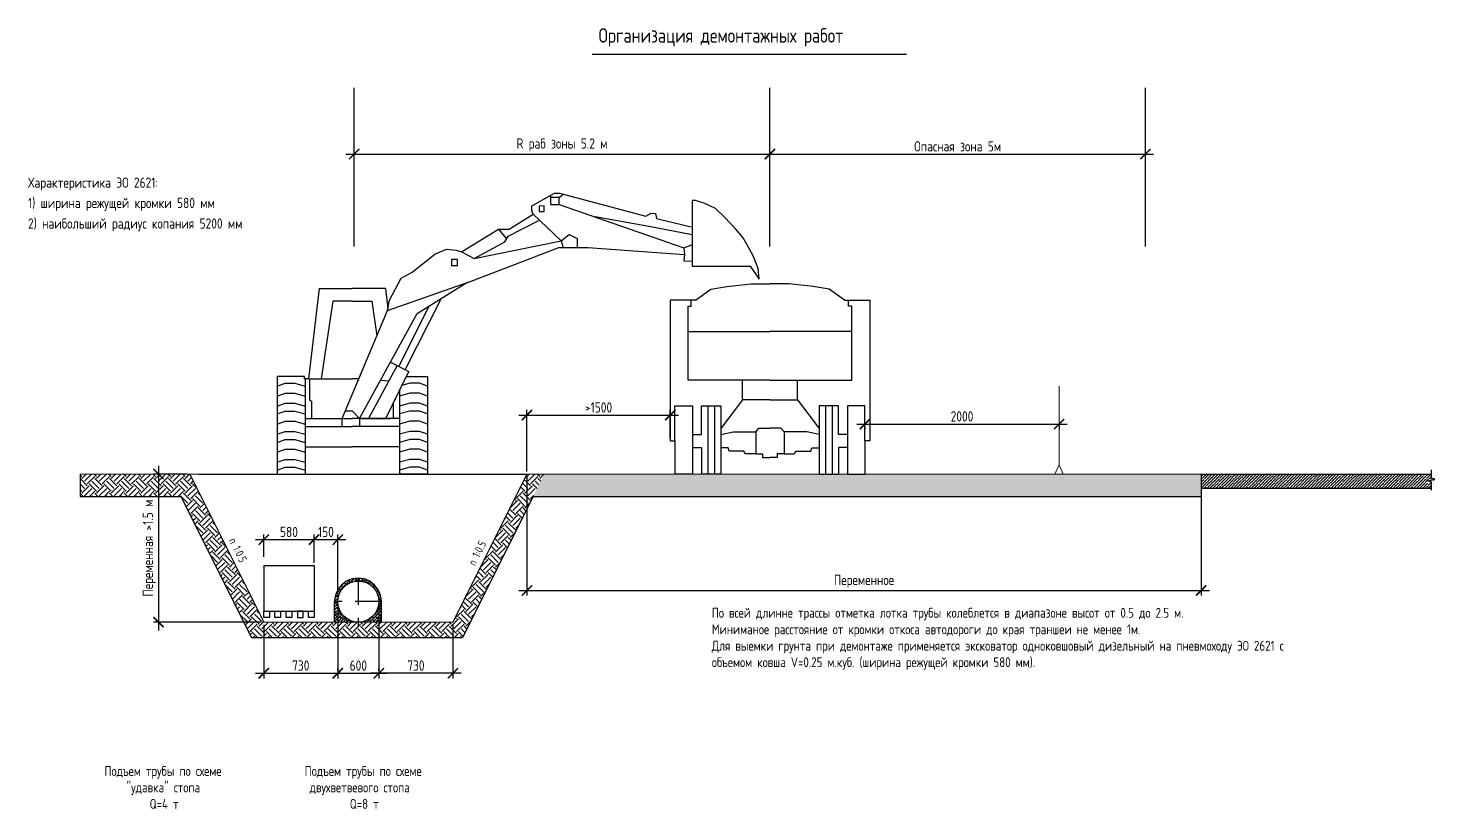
# Model space of a CAD drawing. Header units: millimetres. Extents: x 39361852 to 44659708, y 23030680 to 23754735.
# Drawn here: x 42218689 to 42252895, y 23170066 to 23189043 of the extents above; entities that cross this region are included whole.
import ezdxf

# ---------------------------------------------------------------- set-up
doc = ezdxf.new("R2010")
doc.units = ezdxf.units.MM
doc.linetypes.add('DASHED', pattern=[19.05, 12.7, -6.35])
doc.styles.add('GOST 2.304', font='GOST_0.TTF')
doc.dimstyles.new('SPDS', dxfattribs={"dimscale": 100, "dimtxt": 2.5, "dimasz": 2.5, "dimexe": 1.25, "dimexo": 0.625, "dimtad": 1, "dimdec": 0, "dimrnd": 0.001, "dimtxsty": 'GOST 2.304', "dimblk": 'ARCHTICK', "dimblk1": 'ARCHTICK', "dimblk2": 'ARCHTICK', "dimcen": 2.5, "dimdle": 2, "dimadec": 0, "dimazin": 2, "dimtfac": 0.75, "dimtdec": 4, "dimtmove": 1, "dimatfit": 3, "dimfxl": 1, "dimtolj": 1, "dimarcsym": 1})
pattern_1 = [(45, (42030105.57, 23151024), (2e-14, 359.21024), [254, -254]), (45, (42030038.21, 23151091.36), (2e-14, 359.21024), [254, -254]), (45, (42029970.86, 23151158.71), (2e-14, 359.21024), [254, -254]), (135, (42029970.86, 23151203.62), (-359.21024, 2e-14), [254, -254]), (135, (42030038.21, 23151270.97), (-359.21024, 2e-14), [254, -254]), (135, (42030105.57, 23151338.32), (-359.21024, 2e-14), [254, -254])]

# ---------------------------------------------------------------- blocks, each defined once
blk = doc.blocks.new('_ArchTick')
at = {"color": 0, "linetype": 'ByBlock', "const_width": 0.15}
blk.add_lwpolyline([(-0.5, -0.5), (0.5, 0.5)], dxfattribs=at)
blk = doc.blocks.new('*D143')
at = {"color": 0, "lineweight": -2, "ltscale": 200, "transparency": 16777216}
for p, q in [((42230818, 23178141), (42230818, 23175248)), ((42247212, 23178141), (42247212, 23175248)), ((42230618, 23175373), (42247412, 23175373))]:
    blk.add_line(p, q, dxfattribs=at)
at = {"color": 0, "lineweight": -2, "ltscale": 200, "transparency": 16777216, "xscale": 250, "yscale": 250, "zscale": 250, "rotation": 180}
blk.add_blockref('_ArchTick', (42230818, 23175373), dxfattribs=at)
at = {"color": 0, "lineweight": -2, "ltscale": 200, "transparency": 16777216, "xscale": 250, "yscale": 250, "zscale": 250}
blk.add_blockref('_ArchTick', (42247212, 23175373), dxfattribs=at)
at = {"color": 0, "ltscale": 200, "transparency": 16777216, "insert": (42239015, 23175596), "char_height": 250, "attachment_point": 5, "style": 'GOST 2.304'}
blk.add_mtext('\\A1;Переменное', dxfattribs=at)
blk = doc.blocks.new('Самосвал')
at = {"ltscale": 200}
for p, q in [((-5429, 5823), (-4308, 6630)), ((-4308, 6630), (-3155, 6834)), ((-3155, 6834), (-1379, 7030)), ((-1379, 7030), (0, 7030)), ((1379, 7030), (0, 7030)), ((3155, 6834), (1379, 7030)), ((4308, 6630), (3155, 6834)), ((5429, 5823), (4308, 6630)), ((-5429, 5823), (-7274, 5823)), ((-7274, 5823), (-7274, -4423)), ((-5969, 0), (-5969, 5390)), ((-5969, 5390), (-5739, 5390)), ((-5739, 5390), (-5739, 5823)), ((5429, 5823), (7274, 5823)), ((5739, 5390), (5739, 5823)), ((5969, 5390), (5739, 5390)), ((5969, 0), (5969, 5390)), ((7274, 5823), (7274, -4423)), ((-5969, 3548), (0, 3548)), ((5969, 3548), (0, 3548)), ((0, 0), (-5969, 0)), ((-2004, -1435), (-2004, 0)), ((0, 0), (5969, 0)), ((2004, -1435), (2004, 0)), ((-6932, -4423), (-6932, -1864)), ((-6932, -1864), (-5652, -1864)), ((-5652, -1864), (-5652, -6847)), ((-4999, -1864), (-3590, -1864)), ((-4999, -3966), (-4999, -1864)), ((-4544, -1864), (-4544, -6847)), ((-4053, -1864), (-4053, -6847)), ((-2004, -1435), (-3590, -3530)), ((-3590, -1864), (-3590, -6847)), ((0, -1435), (-2004, -1435)), ((0, -1435), (2004, -1435)), ((2004, -1435), (3590, -3530)), ((4999, -1864), (3590, -1864)), ((3590, -1864), (3590, -6847)), ((4053, -1864), (4053, -6847)), ((4544, -1864), (4544, -6847)), ((4999, -3966), (4999, -1864)), ((6932, -1864), (5652, -1864)), ((5652, -1864), (5652, -6847)), ((6932, -4423), (6932, -1864)), ((-5652, -3966), (-4999, -3966)), ((-3590, -3965), (-2679, -3760)), ((-2679, -3760), (-1033, -3760)), ((-1033, -3760), (-803, -3496)), ((-1033, -3760), (-1033, -5371)), ((-803, -3496), (0, -3496)), ((803, -3496), (0, -3496)), ((1033, -3760), (803, -3496)), ((2679, -3760), (1033, -3760)), ((1033, -3760), (1033, -5371)), ((3590, -3965), (2679, -3760)), ((5652, -3966), (4999, -3966)), ((-7274, -4423), (-6932, -4423)), ((-6932, -4423), (-6932, -6847)), ((-5652, -4915), (-4999, -4915)), ((-4999, -4915), (-4999, -6847)), ((-3049, -4925), (-3590, -4925)), ((-2977, -5175), (-3049, -4925)), ((2977, -5175), (3049, -4925)), ((3049, -4925), (3590, -4925)), ((5652, -4915), (4999, -4915)), ((4999, -4915), (4999, -6847)), ((7274, -4423), (6932, -4423)), ((6932, -4423), (6932, -6847)), ((-1903, -5175), (-2977, -5175)), ((-1775, -5371), (-1903, -5175)), ((-1033, -5371), (-1775, -5371)), ((-1033, -5371), (-537, -5371)), ((-537, -5371), (-537, -5644)), ((-537, -5644), (0, -5644)), ((537, -5644), (0, -5644)), ((1033, -5371), (537, -5371)), ((537, -5371), (537, -5644)), ((1033, -5371), (1775, -5371)), ((1775, -5371), (1903, -5175)), ((1903, -5175), (2977, -5175)), ((-5652, -6847), (-6932, -6847)), ((-3590, -6847), (-4999, -6847)), ((3590, -6847), (4999, -6847)), ((5652, -6847), (6932, -6847))]:
    blk.add_line(p, q, dxfattribs=at)
blk = doc.blocks.new('ЭО 26-21')
at = {"ltscale": 200}
for p, q in [((16357, 15763), (18424, 16908)), ((18077, 16715), (18077, 15903)), ((18424, 16908), (18883, 16908)), ((18857, 16526), (19217, 16820)), ((18883, 16908), (26779, 14829)), ((16369, 15320), (16357, 15763)), ((17510, 15780), (17037, 15741)), ((17037, 15741), (17037, 15253)), ((17510, 15253), (17510, 15780)), ((18857, 16526), (18077, 16526)), ((18077, 15903), (18857, 15903)), ((18857, 15903), (18857, 16526)), ((18857, 15903), (30246, 11927)), ((31297, 16258), (31001, 16258)), ((31001, 16241), (31001, 10256)), ((32093, 16013), (31297, 16258)), ((33132, 15517), (32093, 16013)), ((33970, 14693), (33132, 15517)), ((14201, 13014), (16996, 14426)), ((14318, 13633), (16484, 14995)), ((16484, 14995), (16369, 15320)), ((19041, 12577), (16484, 14995)), ((17037, 15253), (17510, 15253)), ((27030, 13883), (22154, 14751)), ((26779, 14829), (27266, 15106)), ((27266, 15106), (27663, 15079)), ((27663, 15079), (27737, 14622)), ((27737, 14622), (30911, 13855)), ((34960, 13633), (33970, 14693)), ((9950, 11585), (13343, 13633)), ((13343, 13633), (14318, 13633)), ((13343, 13633), (14057, 12757)), ((13912, 12500), (14201, 13014)), ((19041, 12577), (19790, 13164)), ((19790, 13164), (20499, 12800)), ((31001, 13112), (27030, 13883)), ((35649, 12851), (34960, 13633)), ((36187, 11879), (35649, 12851)), ((7513, 11373), (8589, 11803)), ((8589, 11803), (9486, 11731)), ((9486, 11731), (9950, 11585)), ((9950, 11585), (11117, 10959)), ((10281, 8674), (18827, 11957)), ((11117, 10959), (19041, 12577)), ((11117, 10959), (13912, 12500)), ((18827, 11957), (21485, 11957)), ((19041, 12577), (19226, 11957)), ((20499, 12800), (20499, 11957)), ((21485, 11957), (30282, 11341)), ((30246, 11927), (31007, 12255)), ((30246, 11927), (30282, 11341)), ((36592, 11146), (36187, 11879)), ((5468, 9724), (7513, 11373)), ((9049, 10880), (9049, 10331)), ((9583, 10864), (9049, 10864)), ((9049, 10331), (9583, 10331)), ((9583, 10331), (9583, 10864)), ((30282, 11341), (30242, 10766)), ((30242, 10766), (30977, 10715)), ((37006, 10069), (36592, 11146)), ((3212, 6227), (11277, 9057)), ((3381, 7159), (4446, 9168)), ((4446, 9168), (5468, 9724)), ((31001, 10256), (36273, 10256)), ((36273, 10256), (37109, 9079)), ((37109, 9079), (37006, 10069)), ((-3017, 8239), (-3997, 0)), ((-3017, 8239), (0, 8239)), ((3017, 8239), (0, 8239)), ((3017, 8239), (3239, 6372)), ((5918, 5942), (10281, 8674)), ((-1783, 7075), (-2824, 0)), ((0, 7075), (-1783, 7075)), ((0, 7075), (1783, 7075)), ((1783, 7075), (2247, 3922)), ((3212, 6227), (3381, 7159)), ((4245, 1128), (7014, 6628)), ((8100, 7308), (4808, 838)), ((-917, -3628), (3212, 6227)), ((665, -3628), (5918, 5942)), ((3490, 1518), (5161, 656)), ((-4360, 199), (-6846, 199)), ((-6846, 199), (-6846, -8682)), ((-4360, 0), (-4360, 199)), ((-3997, 0), (-4360, 0)), ((-4294, 0), (-4294, -8682)), ((-3997, 0), (0, 0)), ((-3907, 0), (-3907, -1914)), ((603, 0), (0, 0)), ((4091, 1207), (1484, -3628)), ((4839, 83), (3032, -3656)), ((5161, 656), (4839, 83)), ((4905, 199), (6846, 199)), ((6846, 199), (6846, -8682)), ((-6846, -667), (-6124, -400)), ((-6124, -400), (-5254, -400)), ((-5254, -400), (-4294, -667)), ((2590, -121), (3339, -187)), ((4294, -1046), (4294, -8682)), ((5254, -400), (4506, -608)), ((6124, -400), (5254, -400)), ((6846, -667), (6124, -400)), ((-6846, -1583), (-6124, -1317)), ((-6846, -2502), (-6124, -2235)), ((-6124, -1317), (-5254, -1317)), ((-6124, -2235), (-5254, -2235)), ((-5254, -1317), (-4294, -1583)), ((-5254, -2235), (-4294, -2502)), ((-3907, -1914), (-3728, -2037)), ((-3728, -2037), (-3728, -3628)), ((3728, -2217), (3728, -3628)), ((3907, -1914), (3858, -1948)), ((3907, -1847), (3907, -1914)), ((5254, -1317), (4294, -1583)), ((5254, -2235), (4294, -2502)), ((6124, -1317), (5254, -1317)), ((6124, -2235), (5254, -2235)), ((6846, -1583), (6124, -1317)), ((6846, -2502), (6124, -2235)), ((-6846, -3206), (-6124, -2940)), ((-6124, -2940), (-5254, -2940)), ((-5254, -2940), (-4294, -3206)), ((-4294, -3628), (0, -3628)), ((-917, -4337), (-917, -3628)), ((-619, -2917), (0, -2917)), ((0, -2917), (665, -3628)), ((4294, -3628), (0, -3628)), ((665, -3628), (3420, -3628)), ((665, -3628), (665, -4337)), ((5254, -2940), (4294, -3206)), ((6124, -2940), (5254, -2940)), ((6846, -3206), (6124, -2940)), ((-6846, -4131), (-6124, -3865)), ((-6846, -5056), (-6124, -4790)), ((-6124, -3865), (-5254, -3865)), ((-6124, -4790), (-5254, -4790)), ((-5254, -3865), (-4294, -4131)), ((-5254, -4790), (-4294, -5056)), ((-4294, -4337), (0, -4337)), ((4294, -4337), (0, -4337)), ((5254, -3865), (4294, -4131)), ((5254, -4790), (4294, -5056)), ((6124, -3865), (5254, -3865)), ((6124, -4790), (5254, -4790)), ((6846, -4131), (6124, -3865)), ((6846, -5056), (6124, -4790)), ((-6846, -5795), (-6124, -5529)), ((-6124, -5529), (-5254, -5529)), ((-5254, -5529), (-4294, -5795)), ((-4294, -6214), (0, -6214)), ((4294, -6214), (0, -6214)), ((5254, -5529), (4294, -5795)), ((6124, -5529), (5254, -5529)), ((6846, -5795), (6124, -5529)), ((-6846, -6692), (-6124, -6425)), ((-6846, -7611), (-6124, -7344)), ((-6124, -6425), (-5254, -6425)), ((-6124, -7344), (-5254, -7344)), ((-5254, -6425), (-4294, -6692)), ((-5254, -7344), (-4294, -7611)), ((5254, -6425), (4294, -6692)), ((5254, -7344), (4294, -7611)), ((6124, -6425), (5254, -6425)), ((6124, -7344), (5254, -7344)), ((6846, -6692), (6124, -6425)), ((6846, -7611), (6124, -7344)), ((-6846, -8326), (-6124, -8060)), ((-6846, -8682), (-4294, -8682)), ((-6124, -8060), (-5254, -8060)), ((-5254, -8060), (-4294, -8326)), ((5254, -8060), (4294, -8326)), ((6846, -8682), (4294, -8682)), ((6124, -8060), (5254, -8060)), ((6846, -8326), (6124, -8060))]:
    blk.add_line(p, q, dxfattribs=at)
blk = doc.blocks.new('*D144')
at = {"color": 0, "lineweight": -2, "ltscale": 200, "transparency": 16777216}
for p, q in [((42230818, 23178266), (42230818, 23179763)), ((42234303, 23179074), (42234303, 23179763)), ((42230618, 23179638), (42234503, 23179638))]:
    blk.add_line(p, q, dxfattribs=at)
at = {"color": 0, "lineweight": -2, "ltscale": 200, "transparency": 16777216, "xscale": 250, "yscale": 250, "zscale": 250, "rotation": 180}
blk.add_blockref('_ArchTick', (42230818, 23179638), dxfattribs=at)
at = {"color": 0, "lineweight": -2, "ltscale": 200, "transparency": 16777216, "xscale": 250, "yscale": 250, "zscale": 250}
blk.add_blockref('_ArchTick', (42234303, 23179638), dxfattribs=at)
at = {"color": 0, "ltscale": 200, "transparency": 16777216, "insert": (42232560, 23179825), "char_height": 250, "attachment_point": 5, "style": 'GOST 2.304'}
blk.add_mtext('\\A1;>1500', dxfattribs=at)
blk = doc.blocks.new('*D145')
at = {"color": 0, "lineweight": -2, "ltscale": 200, "transparency": 16777216}
for p, q in [((42226218, 23175041), (42226218, 23173236)), ((42224418, 23174541), (42224418, 23173236)), ((42224218, 23173361), (42226418, 23173361))]:
    blk.add_line(p, q, dxfattribs=at)
at = {"color": 0, "lineweight": -2, "ltscale": 200, "transparency": 16777216, "xscale": 250, "yscale": 250, "zscale": 250, "rotation": 180}
blk.add_blockref('_ArchTick', (42224418, 23173361), dxfattribs=at)
at = {"color": 0, "lineweight": -2, "ltscale": 200, "transparency": 16777216, "xscale": 250, "yscale": 250, "zscale": 250}
blk.add_blockref('_ArchTick', (42226218, 23173361), dxfattribs=at)
at = {"color": 0, "ltscale": 200, "transparency": 16777216, "insert": (42225318, 23173549), "char_height": 250, "attachment_point": 5, "style": 'GOST 2.304'}
blk.add_mtext('\\A1;730', dxfattribs=at)
blk = doc.blocks.new('*D146')
at = {"color": 0, "lineweight": -2, "ltscale": 200, "transparency": 16777216}
for p, q in [((42227218, 23175041), (42227218, 23173236)), ((42229018, 23174541), (42229018, 23173236)), ((42229218, 23173361), (42227018, 23173361))]:
    blk.add_line(p, q, dxfattribs=at)
at = {"color": 0, "lineweight": -2, "ltscale": 200, "transparency": 16777216, "xscale": 250, "yscale": 250, "zscale": 250, "rotation": 180}
blk.add_blockref('_ArchTick', (42227218, 23173361), dxfattribs=at)
at = {"color": 0, "lineweight": -2, "ltscale": 200, "transparency": 16777216, "xscale": 250, "yscale": 250, "zscale": 250}
blk.add_blockref('_ArchTick', (42229018, 23173361), dxfattribs=at)
at = {"color": 0, "ltscale": 200, "transparency": 16777216, "insert": (42228118, 23173549), "char_height": 250, "attachment_point": 5, "style": 'GOST 2.304'}
blk.add_mtext('\\A1;730', dxfattribs=at)
blk = doc.blocks.new('*D147')
at = {"color": 0, "lineweight": -2, "ltscale": 200, "transparency": 16777216}
for p, q in [((42226018, 23173361), (42227418, 23173361)), ((42226218, 23173424), (42226218, 23173486)), ((42227218, 23173424), (42227218, 23173486))]:
    blk.add_line(p, q, dxfattribs=at)
at = {"color": 0, "lineweight": -2, "ltscale": 200, "transparency": 16777216, "xscale": 250, "yscale": 250, "zscale": 250, "rotation": 180}
blk.add_blockref('_ArchTick', (42226218, 23173361), dxfattribs=at)
at = {"color": 0, "lineweight": -2, "ltscale": 200, "transparency": 16777216, "xscale": 250, "yscale": 250, "zscale": 250}
blk.add_blockref('_ArchTick', (42227218, 23173361), dxfattribs=at)
at = {"color": 0, "ltscale": 200, "transparency": 16777216, "insert": (42226718, 23173549), "char_height": 250, "attachment_point": 5, "style": 'GOST 2.304'}
blk.add_mtext('\\A1;600', dxfattribs=at)
blk = doc.blocks.new('*D148')
at = {"color": 0, "lineweight": -2, "ltscale": 200, "transparency": 16777216}
for p, q in [((42221859, 23178404), (42221859, 23174404)), ((42222555, 23178204), (42221734, 23178204)), ((42224355, 23174604), (42221734, 23174604))]:
    blk.add_line(p, q, dxfattribs=at)
at = {"color": 0, "lineweight": -2, "ltscale": 200, "transparency": 16777216, "xscale": 250, "yscale": 250, "zscale": 250}
for p, rotation in [((42221859, 23178204), 90), ((42221859, 23174604), 270)]:
    blk.add_blockref('_ArchTick', p, dxfattribs=dict(at, rotation=rotation))
at = {"color": 0, "ltscale": 200, "transparency": 16777216, "insert": (42221636, 23176404), "char_height": 250, "attachment_point": 5, "rotation": 90, "style": 'GOST 2.304'}
blk.add_mtext('\\A1;Переменная >1.5 м', dxfattribs=at)
blk = doc.blocks.new('*D149')
at = {"color": 0, "lineweight": -2, "ltscale": 200, "transparency": 16777216}
for p, q in [((42224420, 23176195), (42224420, 23176734)), ((42225642, 23176195), (42225642, 23176734)), ((42224220, 23176609), (42225842, 23176609))]:
    blk.add_line(p, q, dxfattribs=at)
at = {"color": 0, "lineweight": -2, "ltscale": 200, "transparency": 16777216, "xscale": 250, "yscale": 250, "zscale": 250, "rotation": 180}
blk.add_blockref('_ArchTick', (42224420, 23176609), dxfattribs=at)
at = {"color": 0, "lineweight": -2, "ltscale": 200, "transparency": 16777216, "xscale": 250, "yscale": 250, "zscale": 250}
blk.add_blockref('_ArchTick', (42225642, 23176609), dxfattribs=at)
at = {"color": 0, "ltscale": 200, "transparency": 16777216, "insert": (42225031, 23176796), "char_height": 250, "attachment_point": 5, "style": 'GOST 2.304'}
blk.add_mtext('\\A1;580', dxfattribs=at)
blk = doc.blocks.new('Ковш')
at = {"ltscale": 200}
for p, q in [((-2934, 2954), (3177, 2954)), ((-2934, 2954), (-2934, -2608)), ((3177, 2954), (3177, -2608)), ((-2934, -2608), (3177, -2608))]:
    blk.add_line(p, q, dxfattribs=at)
for points in [[(-2934, -2608), (-2255, -2608), (-2255, -3367), (-2934, -3367)], [(-1592, -2608), (-914, -2608), (-914, -3367), (-1592, -3367)], [(-217, -2608), (461, -2608), (461, -3367), (-217, -3367)], [(1835, -2608), (1157, -2608), (1157, -3367), (1835, -3367)], [(2499, -2608), (3177, -2608), (3177, -3367), (2499, -3367)]]:
    blk.add_lwpolyline(points, close=True, dxfattribs=at)
blk = doc.blocks.new('*D150')
at = {"color": 0, "lineweight": -2, "ltscale": 200, "transparency": 16777216}
for p, q in [((42225642, 23176043), (42225642, 23176734)), ((42226218, 23175391), (42226218, 23176734)), ((42225442, 23176609), (42226418, 23176609))]:
    blk.add_line(p, q, dxfattribs=at)
at = {"color": 0, "lineweight": -2, "ltscale": 200, "transparency": 16777216, "xscale": 250, "yscale": 250, "zscale": 250, "rotation": 180}
blk.add_blockref('_ArchTick', (42225642, 23176609), dxfattribs=at)
at = {"color": 0, "lineweight": -2, "ltscale": 200, "transparency": 16777216, "xscale": 250, "yscale": 250, "zscale": 250}
blk.add_blockref('_ArchTick', (42226218, 23176609), dxfattribs=at)
at = {"color": 0, "ltscale": 200, "transparency": 16777216, "insert": (42225930, 23176796), "char_height": 250, "attachment_point": 5, "style": 'GOST 2.304'}
blk.add_mtext('\\A1;150', dxfattribs=at)
blk = doc.blocks.new('*U123')
at = {"color": 0, "linetype": 'ByBlock', "lineweight": -2}
for p, q in [((346, 0), (-200, 0)), ((346, 0), (408, 250)), ((408, 250), (533, -250)), ((533, -250), (596, 0)), ((1142, 0), (596, 0))]:
    blk.add_line(p, q, dxfattribs=at)
blk = doc.blocks.new('*D151')
at = {"color": 0, "lineweight": -2, "ltscale": 200, "transparency": 16777216}
for p, q in [((42236527, 23185982), (42246056, 23185982)), ((42236727, 23185725), (42236727, 23186107)), ((42245856, 23185725), (42245856, 23186107))]:
    blk.add_line(p, q, dxfattribs=at)
at = {"color": 0, "lineweight": -2, "ltscale": 200, "transparency": 16777216, "xscale": 250, "yscale": 250, "zscale": 250, "rotation": 180}
blk.add_blockref('_ArchTick', (42236727, 23185982), dxfattribs=at)
at = {"color": 0, "lineweight": -2, "ltscale": 200, "transparency": 16777216, "xscale": 250, "yscale": 250, "zscale": 250}
blk.add_blockref('_ArchTick', (42245856, 23185982), dxfattribs=at)
at = {"color": 0, "ltscale": 200, "transparency": 16777216, "insert": (42241292, 23186170), "char_height": 250, "attachment_point": 5, "style": 'GOST 2.304'}
blk.add_mtext('\\A1;Опасная зона 5м', dxfattribs=at)
blk = doc.blocks.new('*D152')
at = {"color": 0, "lineweight": -2, "ltscale": 200, "transparency": 16777216}
for p, q in [((42226416, 23185982), (42236927, 23185982)), ((42226616, 23185725), (42226616, 23186107)), ((42236727, 23185725), (42236727, 23186107))]:
    blk.add_line(p, q, dxfattribs=at)
at = {"color": 0, "lineweight": -2, "ltscale": 200, "transparency": 16777216, "xscale": 250, "yscale": 250, "zscale": 250, "rotation": 180}
blk.add_blockref('_ArchTick', (42226616, 23185982), dxfattribs=at)
at = {"color": 0, "lineweight": -2, "ltscale": 200, "transparency": 16777216, "xscale": 250, "yscale": 250, "zscale": 250}
blk.add_blockref('_ArchTick', (42236727, 23185982), dxfattribs=at)
at = {"color": 0, "ltscale": 200, "transparency": 16777216, "insert": (42231672, 23186205), "char_height": 250, "attachment_point": 5, "style": 'GOST 2.304'}
blk.add_mtext('\\A1;R раб зоны 5.2 м', dxfattribs=at)
blk = doc.blocks.new('*D153')
at = {"color": 0, "lineweight": -2, "ltscale": 200, "transparency": 16777216}
for p, q in [((42238838, 23179418), (42243958, 23179418)), ((42239038, 23179376), (42239038, 23179293)), ((42243758, 23179376), (42243758, 23179293))]:
    blk.add_line(p, q, dxfattribs=at)
at = {"color": 0, "lineweight": -2, "ltscale": 200, "transparency": 16777216, "xscale": 250, "yscale": 250, "zscale": 250, "rotation": 180}
blk.add_blockref('_ArchTick', (42239038, 23179418), dxfattribs=at)
at = {"color": 0, "lineweight": -2, "ltscale": 200, "transparency": 16777216, "xscale": 250, "yscale": 250, "zscale": 250}
blk.add_blockref('_ArchTick', (42243758, 23179418), dxfattribs=at)
at = {"color": 0, "ltscale": 200, "transparency": 16777216, "insert": (42241398, 23179606), "char_height": 250, "attachment_point": 5, "style": 'GOST 2.304'}
blk.add_mtext('\\A1;2000', dxfattribs=at)

msp = doc.modelspace()

# ---------------------------------------------------------------- hatches: boundary and pattern name
at = {"ltscale": 200}
h = msp.add_hatch(dxfattribs=at)
h.set_pattern_fill('EARTH', color=256, scale=40, angle=45)
h.set_pattern_definition(pattern_1)
h.paths.add_polyline_path([(42222405.3768, 23177661.5199), (42224121.4331, 23174229.4072), (42229254.228, 23174229.4072), (42231241.3819, 23178203.715), (42230817.7979, 23178203.715), (42229017.7979, 23174603.715), (42226725.4652, 23174603.715, -0.0076677621), (42226710.1306, 23174603.715), (42224417.7979, 23174603.715), (42222617.7979, 23178203.715), (42219950.5612, 23178203.715), (42219950.5612, 23177661.5199)])
h = msp.add_hatch(dxfattribs=at)
h.set_pattern_fill('EARTH', color=256, scale=40, angle=45)
h.set_pattern_definition(pattern_1)
h.paths.add_polyline_path([(42247211.5654, 23178203.715), (42231241.3819, 23178203.715), (42230970.2843, 23177661.5199), (42247211.5654, 23177661.5199)])
h = msp.add_hatch(dxfattribs=at)
h.set_pattern_fill('ANSI36', color=256, scale=16)
h.set_pattern_definition([(45, (42028244.927, 23147695.134), (26.940768, 98.782817), [127, -25.4, 0, -25.4])])
h.paths.add_polyline_path([(42247211.5654, 23178203.715), (42247211.5654, 23177860.6264), (42252804.373, 23177860.6264), (42252804.373, 23177986.6307), (42252713.293, 23178009.4007), (42252895.453, 23178054.9407), (42252804.373, 23178077.7107), (42252804.373, 23178203.715)])
h = msp.add_hatch(dxfattribs=at)
h.set_pattern_fill('ANSI38', color=256, scale=16)
h.set_pattern_definition([(45, (41978272.4, 23142408.65), (-35.921024, 35.921024), []), (135, (41978272.4, 23142408.65), (-107.763073, 35.921024), [127, -76.2])])
h.paths.add_polyline_path([(42226141.3474, 23174603.715), (42226725.4652, 23174603.715, -0.4187123115), (42226217.7979, 23175103.6562, -1), (42227217.7979, 23175103.6562, -0.4097290788), (42226725.4652, 23174603.715), (42227279.9914, 23174603.715), (42227279.9914, 23175103.6562, 1.0000001936), (42226141.3474, 23175103.656)])

# ---------------------------------------------------------------- linework, layer by layer
for p, q in [((42232404.6324, 23188412.3226), (42240049.4988, 23188412.3226)), ((42226616.1985, 23183733.4994), (42226616.1985, 23187590.6159)), ((42236727.4369, 23183733.4994), (42236727.4369, 23187590.6159)), ((42245856.1816, 23183733.4994), (42245856.1816, 23187590.6159)), ((42219950.5612, 23178203.715), (42219950.5612, 23177661.5199)), ((42222617.7979, 23178203.715), (42224417.7979, 23174603.715)), ((42222839.9886, 23178203.715), (42230817.7979, 23178203.715)), ((42230817.7979, 23178203.715), (42229017.7979, 23174603.715)), ((42247211.5654, 23178203.715), (42252804.373, 23178203.715)), ((42219950.5612, 23177661.5199), (42222405.3768, 23177661.5199)), ((42222405.3768, 23177661.5199), (42224121.4331, 23174229.4072)), ((42230970.2843, 23177661.5199), (42229254.228, 23174229.4072)), ((42230970.2843, 23177661.5199), (42247211.5654, 23177661.5199)), ((42247211.5654, 23177860.6264), (42252804.373, 23177860.6264)), ((42226141.3474, 23174603.715), (42226141.3474, 23175103.656)), ((42227279.9914, 23174603.7152), (42227279.9914, 23175103.6562)), ((42224121.4331, 23174229.4072), (42229254.228, 23174229.4072))]:
    msp.add_line(p, q, dxfattribs=at)
at = {"lineweight": 20}
for q in [(42243758.0547, 23180342.4613), (42243656.7075, 23178203.715), (42243859.4019, 23178203.715)]:
    msp.add_line((42243758.0547, 23178426.2124), q, dxfattribs=at)
at = {"lineweight": 13, "ltscale": 100}
for p, q in [((42222839.9886, 23178203.715), (42219950.5612, 23178203.715)), ((42247211.5654, 23178203.715), (42230817.7979, 23178203.715)), ((42229017.7979, 23174603.715), (42224417.7979, 23174603.715))]:
    msp.add_line(p, q, dxfattribs=at)
msp.add_line((42247211.5654, 23178203.715), (42247211.5654, 23177860.6264))
at = {"color": 3, "linetype": 'DASHED', "ltscale": 50}
for p, q in [((42226717.7979, 23175660.2458), (42226717.7979, 23174483.2825)), ((42227276.0904, 23175103.6562), (42226145.2484, 23175103.6562))]:
    msp.add_line(p, q, dxfattribs=at)
at = {"lineweight": 30, "ltscale": 200}
msp.add_circle((42226717.7979, 23175103.6562), 500, dxfattribs=at)
at = {"ltscale": 200}
msp.add_arc((42226710.6694, 23175103.6562), 569.322, 0, 180.00002241, dxfattribs=at)

# ---------------------------------------------------------------- block references
for name, p, xscale, yscale, zscale in [('ЭО 26-21', (42226571.282, 23180519.0447), 0.2666666666666667, 0.2666666666666667, 0.2666666666666667), ('Ковш', (42225006.8807, 23175389.7968), 0.2, 0.2, 0.2)]:
    msp.add_blockref(name, p, dxfattribs=dict(xscale=xscale, yscale=yscale, zscale=zscale))
at = {"lineweight": 35, "ltscale": 200, "xscale": 0.3333333333333333, "yscale": 0.3333333333333333, "zscale": 0.3333333333333333}
msp.add_blockref('Самосвал', (42236727.4369, 23180485.8986), dxfattribs=at)
at = {"xscale": 0.36432, "yscale": 0.36432, "zscale": 0.36432, "rotation": 90}
msp.add_blockref('*U123', (42252804.373, 23177887.1965), dxfattribs=at)

# ---------------------------------------------------------------- texts
at = {"color": 250, "lineweight": 30, "style": 'GOST 2.304'}
for s, height, p in [('Организация демонтажных работ', 350, (42232562.8243, 23188690.5293)), ('Характеристика ЭО 2621:', 250, (42218687.4988, 23185162.4581)), ('1) ширина режущей кромки 580 мм', 250, (42218687.4988, 23184668.2797)), ('2) наибольший радиус копания 5200 мм', 250, (42218687.4988, 23184168.7918))]:
    msp.add_text(s, height=height, dxfattribs=at).set_placement(p)
for rotation, p in [(296.57992781, (42223560.0073, 23176590.4221)), (63.42007219, (42229558.5799, 23175956.8163))]:
    msp.add_text('n 1:0.5', height=200, rotation=rotation, dxfattribs=at).set_placement(p)
at = {"ltscale": 200, "char_height": 240, "attachment_point": 1, "style": 'GOST 2.304'}
for s, width, heights, insert in [('По всей длинне трассы отметка лотка трубы колеблется в диапазоне высот от 0.5 до 2.5 м.\\PМиниманое расстояние от кромки откоса автодороги до края траншеи не менее 1м.\\PДля выемки грунта при демонтаже применяется эксковатор одноковшовый дизельный на пневмоходу ЭО 2621 с объемом ковша V=0.25 м.куб. (ширина режущей кромки 580 мм).', 14270.230138, [5161.2948], (42235313.7832, 23174950.7609)), ('\\pi514.13;Подъем трубы по схеме\\P\\pi1049;"удавка" стопа\\P\\pi1611.3;Q=4 т', 3925.403736, [1231.21], (42220032.3288, 23171105.8177)), ('\\pi514.13;Подъем трубы по схеме\\P\\pi633.79;двухветвевого стопа\\P\\pi1611.3;Q=8 т', 3925.403736, [1231.21], (42224899.0517, 23171105.8177))]:
    msp.add_mtext_dynamic_manual_height_columns(s, width=width, gutter_width=5000, heights=heights, dxfattribs=dict(at, insert=insert))

# ---------------------------------------------------------------- dimensions: what is measured, and where the dimension line sits
at = {"ltscale": 200}
for base, p1, p2, text, override, picture, middle in [((42236727.4369, 23185982.1263), (42226616.1985, 23185662.0577), (42236727.4369, 23185662.0577), 'R раб зоны 5.2 м', {"dimscale": 100, "dimtxt": 2.5, "dimtxsty": 'GOST 2.304'}, '*D152', (42231671.8177, 23186205.2513)), ((42245856.1816, 23185982.1263), (42236727.4369, 23185662.0577), (42245856.1816, 23185662.0577), 'Опасная зона 5м', {"dimscale": 100, "dimtxt": 2.5, "dimtxsty": 'GOST 2.304'}, '*D151', (42241291.8093, 23186169.8941)), ((42234302.7377, 23179637.5729), (42230817.7979, 23178203.715), (42234302.7377, 23179011.6212), '>1500', {"dimscale": 100, "dimtxt": 2.5, "dimtxsty": 'GOST 2.304'}, '*D144', (42232560.2678, 23179825.0729)), ((42243758.0547, 23179418.4408), (42239038.0136, 23179438.0165), (42243758.0547, 23179438.0165), '2000', {"dimscale": 100}, '*D153', (42241398.0341, 23179605.9408)), ((42247211.5654, 23175373.183), (42230817.7979, 23178203.715), (42247211.5654, 23178203.715), 'Переменное', {"dimscale": 100, "dimtxt": 2.5, "dimtxsty": 'GOST 2.304'}, '*D143', (42239014.6816, 23175596.308)), ((42225642.2864, 23176608.6104), (42224420.1767, 23176132.4725), (42225642.2864, 23176132.4725), '580', {"dimscale": 100, "dimtxt": 2.5, "dimtxsty": 'GOST 2.304'}, '*D149', (42225031.2315, 23176796.1104)), ((42226217.7979, 23176608.6104), (42225642.2864, 23175980.6718), (42226217.7979, 23175328.7508), '150', {"dimscale": 100, "dimtxt": 2.5, "dimtxsty": 'GOST 2.304'}, '*D150', (42225930.0421, 23176796.1104)), ((42226217.7979, 23173361.2531), (42224417.7979, 23174603.715), (42226217.7979, 23175103.6562), '730', {"dimscale": 100, "dimtxt": 2.5, "dimtxsty": 'GOST 2.304'}, '*D145', (42225317.7979, 23173548.7531)), ((42227217.7979, 23173361.2531), (42226217.7979, 23173361.2531), (42227217.7979, 23173361.2531), '600', {"dimscale": 100, "dimtxt": 2.5, "dimtxsty": 'GOST 2.304'}, '*D147', (42226717.7979, 23173548.7531))]:
    dim = msp.add_linear_dim(base=base, p1=p1, p2=p2, text=text, dimstyle='SPDS', override=override, dxfattribs=at)
    dim.commit()
    dim.dimension.update_dxf_attribs({"geometry": picture, "text_midpoint": middle})
for base, p1, p2, angle, text, picture, middle in [((42221859.2579, 23174603.715), (42222617.7979, 23178203.715), (42224417.7979, 23174603.715), 90, 'Переменная >1.5 м', '*D148', (42221636.1329, 23176403.715)), ((42227217.7979, 23173361.2531), (42229017.7979, 23174603.715), (42227217.7979, 23175103.6562), 180, '730', '*D146', (42228117.7979, 23173548.7531))]:
    dim = msp.add_linear_dim(base=base, p1=p1, p2=p2, angle=angle, text=text, dimstyle='SPDS', override={"dimscale": 100, "dimtxt": 2.5, "dimtxsty": 'GOST 2.304'}, dxfattribs=at)
    dim.commit()
    dim.dimension.update_dxf_attribs({"geometry": picture, "text_midpoint": middle})

doc.saveas('drawing.dxf')
